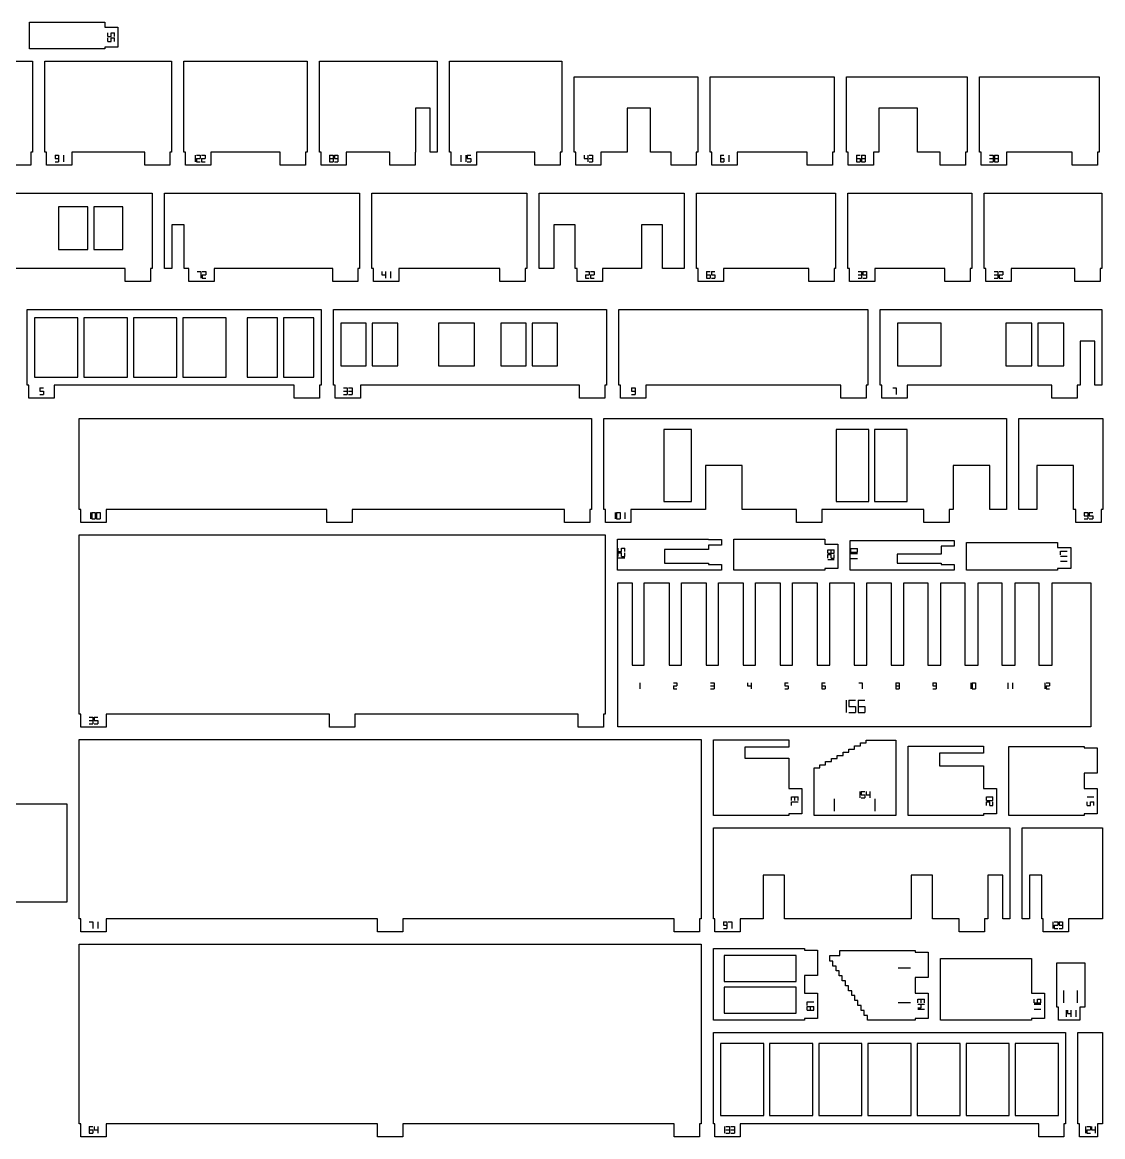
# Model space of a CAD drawing. Header units: millimetres. Extents: x 8 to 598, y 8 to 293.
# Drawn here: x 335.8 to 598.5, y 8 to 278.9 of the extents above; entities that cross this region are included whole.
import ezdxf

# ---------------------------------------------------------------- set-up
doc = ezdxf.new("R2010")
doc.units = ezdxf.units.MM
for name, color, linetype in [('CUT', 1, 'Continuous'), ('ENGRAVE', 5, 'Continuous'), ('LABELS', 8, 'Continuous')]:
    doc.layers.add(name, color=color, linetype=linetype)

msp = doc.modelspace()

# ---------------------------------------------------------------- linework, layer by layer
at = {"layer": 'CUT'}
for points in [[(355.91, 272.42), (337.6, 272.42), (337.6, 278.87), (355.91, 278.87), (355.91, 277.67), (359.09, 277.67), (359.09, 272.82), (355.91, 272.82)], [(338.34, 269.42), (338.34, 247.3), (337.94, 247.3), (337.94, 244.12), (331.79, 244.12), (331.79, 247.3), (317.44, 247.3), (317.44, 244.12), (311.29, 244.12), (311.29, 247.3), (310.25, 247.3), (310.25, 257.97), (307.51, 257.97), (307.51, 247.3), (305.76, 247.3), (305.76, 269.42)], [(341.34, 269.42), (372.13, 269.42), (372.13, 247.3), (371.73, 247.3), (371.73, 244.12), (365.58, 244.12), (365.58, 247.3), (347.89, 247.3), (347.89, 244.12), (341.74, 244.12), (341.74, 247.3), (341.34, 247.3)], [(375.13, 269.42), (405.04, 269.42), (405.04, 247.3), (404.64, 247.3), (404.64, 244.12), (398.49, 244.12), (398.49, 247.3), (381.68, 247.3), (381.68, 244.12), (375.53, 244.12), (375.53, 247.3), (375.13, 247.3)], [(436.7, 269.42), (436.7, 247.3), (434.95, 247.3), (434.95, 257.97), (431.37, 257.97), (431.37, 247.3), (431.29, 247.3), (431.29, 244.12), (425.14, 244.12), (425.14, 247.3), (414.59, 247.3), (414.59, 244.12), (408.44, 244.12), (408.44, 247.3), (408.04, 247.3), (408.04, 269.42)], [(439.7, 269.42), (466.95, 269.42), (466.95, 247.3), (466.55, 247.3), (466.55, 244.12), (460.4, 244.12), (460.4, 247.3), (446.25, 247.3), (446.25, 244.12), (440.1, 244.12), (440.1, 247.3), (439.7, 247.3)], [(500.07, 265.61), (500.07, 247.3), (499.67, 247.3), (499.67, 244.12), (493.52, 244.12), (493.52, 247.3), (488.53, 247.3), (488.53, 257.97), (482.83, 257.97), (482.83, 247.3), (476.5, 247.3), (476.5, 244.12), (470.35, 244.12), (470.35, 247.3), (469.95, 247.3), (469.95, 265.61)], [(503.07, 265.61), (533.19, 265.61), (533.19, 247.3), (532.79, 247.3), (532.79, 244.12), (526.64, 244.12), (526.64, 247.3), (509.62, 247.3), (509.62, 244.12), (503.47, 244.12), (503.47, 247.3), (503.07, 247.3)], [(565.52, 265.61), (565.52, 247.3), (565.12, 247.3), (565.12, 244.12), (558.97, 244.12), (558.97, 247.3), (553.44, 247.3), (553.44, 257.97), (544.01, 257.97), (544.01, 247.3), (542.74, 247.3), (542.74, 244.12), (536.59, 244.12), (536.59, 247.3), (536.19, 247.3), (536.19, 265.61)], [(568.52, 265.61), (597.57, 265.61), (597.57, 247.3), (597.17, 247.3), (597.17, 244.12), (591.02, 244.12), (591.02, 247.3), (575.07, 247.3), (575.07, 244.12), (568.92, 244.12), (568.92, 247.3), (568.52, 247.3)], [(367.42, 237.31), (367.42, 219), (367.02, 219), (367.02, 215.83), (360.87, 215.83), (360.87, 219), (316.11, 219), (316.11, 215.83), (309.96, 215.83), (309.96, 219), (309.56, 219), (309.56, 237.31)], [(417.83, 237.31), (417.83, 219), (417.43, 219), (417.43, 215.83), (411.28, 215.83), (411.28, 219), (382.49, 219), (382.49, 215.83), (376.34, 215.83), (376.34, 219), (375.17, 219), (375.17, 229.67), (372.17, 229.67), (372.17, 219), (370.42, 219), (370.42, 237.31)], [(420.83, 237.31), (458.44, 237.31), (458.44, 219), (458.04, 219), (458.04, 215.83), (451.89, 215.83), (451.89, 219), (427.38, 219), (427.38, 215.83), (421.23, 215.83), (421.23, 219), (420.83, 219)], [(461.44, 237.31), (496.7, 237.31), (496.7, 219), (491.49, 219), (491.49, 229.67), (486.32, 229.67), (486.32, 219), (476.84, 219), (476.84, 215.83), (470.69, 215.83), (470.69, 219), (470.22, 219), (470.22, 229.67), (465.05, 229.67), (465.05, 219), (461.44, 219)], [(499.7, 237.31), (533.54, 237.31), (533.54, 219), (533.14, 219), (533.14, 215.83), (526.99, 215.83), (526.99, 219), (506.25, 219), (506.25, 215.83), (500.1, 215.83), (500.1, 219), (499.7, 219)], [(536.54, 237.31), (566.66, 237.31), (566.66, 219), (566.26, 219), (566.26, 215.83), (560.11, 215.83), (560.11, 219), (543.09, 219), (543.09, 215.83), (536.94, 215.83), (536.94, 219), (536.54, 219)], [(569.66, 237.31), (598.27, 237.31), (598.27, 219), (597.87, 219), (597.87, 215.83), (591.72, 215.83), (591.72, 219), (576.21, 219), (576.21, 215.83), (570.06, 215.83), (570.06, 219), (569.66, 219)], [(351.73, 234), (344.62, 234), (344.62, 223.65), (351.73, 223.65)], [(360.29, 234), (353.18, 234), (353.18, 223.65), (360.29, 223.65)], [(408.48, 209.02), (408.48, 190.7), (408.08, 190.7), (408.08, 187.53), (401.93, 187.53), (401.93, 190.7), (343.6, 190.7), (343.6, 187.53), (337.45, 187.53), (337.45, 190.7), (337.05, 190.7), (337.05, 209.02)], [(477.85, 209.02), (477.85, 190.7), (477.45, 190.7), (477.45, 187.53), (471.3, 187.53), (471.3, 190.7), (418.03, 190.7), (418.03, 187.53), (411.88, 187.53), (411.88, 190.7), (411.48, 190.7), (411.48, 209.02)], [(480.85, 209.02), (541.38, 209.02), (541.38, 190.7), (540.98, 190.7), (540.98, 187.53), (534.83, 187.53), (534.83, 190.7), (487.4, 190.7), (487.4, 187.53), (481.25, 187.53), (481.25, 190.7), (480.85, 190.7)], [(598.26, 209.02), (598.26, 190.7), (596.51, 190.7), (596.51, 201.37), (592.94, 201.37), (592.94, 190.7), (592.22, 190.7), (592.22, 187.53), (586.07, 187.53), (586.07, 190.7), (550.93, 190.7), (550.93, 187.53), (544.78, 187.53), (544.78, 190.7), (544.38, 190.7), (544.38, 209.02)], [(349.36, 207.07), (338.8, 207.07), (338.8, 192.65), (349.36, 192.65)], [(361.37, 192.65), (361.37, 207.07), (350.81, 207.07), (350.81, 192.65)], [(373.38, 192.65), (373.38, 207.07), (362.82, 207.07), (362.82, 192.65)], [(385.39, 207.07), (374.83, 207.07), (374.83, 192.65), (385.39, 192.65)], [(397.87, 192.65), (397.87, 207.07), (390.46, 207.07), (390.46, 192.65)], [(406.73, 192.65), (406.73, 207.07), (399.32, 207.07), (399.32, 192.65)], [(419.44, 205.7), (413.23, 205.7), (413.23, 195.35), (419.44, 195.35)], [(427.1, 205.7), (420.89, 205.7), (420.89, 195.35), (427.1, 195.35)], [(445.72, 205.7), (436.96, 205.7), (436.96, 195.35), (445.72, 195.35)], [(458.3, 195.35), (458.3, 205.7), (452.12, 205.7), (452.12, 195.35)], [(465.93, 195.35), (465.93, 205.7), (459.75, 205.7), (459.75, 195.35)], [(559.21, 205.7), (548.59, 205.7), (548.59, 195.35), (559.21, 195.35)], [(581.23, 205.7), (574.92, 205.7), (574.92, 195.35), (581.23, 195.35)], [(588.99, 205.7), (582.68, 205.7), (582.68, 195.35), (588.99, 195.35)], [(474.21, 182.58), (474.21, 160.45), (473.81, 160.45), (473.81, 157.28), (467.66, 157.28), (467.66, 160.45), (415.98, 160.45), (415.98, 157.28), (409.83, 157.28), (409.83, 160.45), (356.22, 160.45), (356.22, 157.28), (350.07, 157.28), (350.07, 160.45), (349.67, 160.45), (349.67, 182.58)], [(575.06, 160.45), (570.99, 160.45), (570.99, 171.12), (562.09, 171.12), (562.09, 160.45), (561.12, 160.45), (561.12, 157.28), (554.97, 157.28), (554.97, 160.45), (530.18, 160.45), (530.18, 157.28), (524.03, 157.28), (524.03, 160.45), (510.78, 160.45), (510.78, 171.12), (501.87, 171.12), (501.87, 160.45), (483.76, 160.45), (483.76, 157.28), (477.61, 157.28), (477.61, 160.45), (477.21, 160.45), (477.21, 182.58), (575.06, 182.58)], [(578.06, 182.58), (598.46, 182.58), (598.46, 160.45), (598.06, 160.45), (598.06, 157.28), (591.91, 157.28), (591.91, 160.45), (591.38, 160.45), (591.38, 171.12), (582.47, 171.12), (582.47, 160.45), (578.06, 160.45)], [(491.81, 179.93), (491.81, 162.41), (498.46, 162.41), (498.46, 179.93)], [(541.57, 179.93), (533.64, 179.93), (533.64, 162.41), (541.57, 162.41)], [(550.94, 179.93), (543.02, 179.93), (543.02, 162.41), (550.94, 162.41)], [(477.48, 154.28), (477.48, 110.69), (477.08, 110.69), (477.08, 107.52), (470.93, 107.52), (470.93, 110.69), (416.65, 110.69), (416.65, 107.52), (410.5, 107.52), (410.5, 110.69), (356.22, 110.69), (356.22, 107.52), (350.07, 107.52), (350.07, 110.69), (349.67, 110.69), (349.67, 154.28)], [(502.61, 145.72), (502.61, 145.67), (480.48, 145.67), (480.48, 153.2), (502.61, 153.2), (502.61, 153.15), (505.78, 153.15), (505.78, 151.8), (502.61, 151.8), (502.61, 150.69), (491.94, 150.69), (491.94, 147.42), (502.61, 147.42), (502.61, 147.07), (505.78, 147.07), (505.78, 145.72)], [(530.9, 145.67), (508.78, 145.67), (508.78, 153.2), (530.9, 153.2), (530.9, 152), (534.08, 152), (534.08, 146.07), (530.9, 146.07)], [(559.2, 145.72), (559.2, 145.67), (537.08, 145.67), (537.08, 152.94), (559.2, 152.94), (559.2, 152.89), (562.37, 152.89), (562.37, 151.54), (559.2, 151.54), (559.2, 149.63), (548.53, 149.63), (548.53, 147.42), (559.2, 147.42), (559.2, 147.07), (562.37, 147.07), (562.37, 145.72)], [(587.49, 145.67), (565.37, 145.67), (565.37, 152.4), (587.49, 152.4), (587.49, 151.2), (590.67, 151.2), (590.67, 146.07), (587.49, 146.07)], [(496.03, 142.59), (502.06, 142.59), (502.06, 122.59), (505.06, 122.59), (505.06, 142.59), (511.05, 142.59), (511.05, 122.59), (514.07, 122.59), (514.07, 142.59), (520.03, 142.59), (520.03, 122.59), (523.08, 122.59), (523.08, 142.59), (529.02, 142.59), (529.02, 122.59), (532.1, 122.59), (532.1, 142.59), (538.01, 142.59), (538.01, 122.59), (541.11, 122.59), (541.11, 142.59), (547, 142.59), (547, 122.59), (550.12, 122.59), (550.12, 142.59), (555.98, 142.59), (555.98, 122.59), (559.13, 122.59), (559.13, 142.59), (564.97, 142.59), (564.97, 122.59), (568.15, 122.59), (568.15, 142.59), (573.96, 142.59), (573.96, 122.59), (577.16, 122.59), (577.16, 142.59), (582.93, 142.59), (582.93, 122.59), (586.18, 122.59), (586.18, 142.59), (595.56, 142.59), (595.56, 107.59), (480.56, 107.59), (480.56, 142.59), (484.11, 142.59), (484.11, 122.59), (487.01, 122.59), (487.01, 142.59), (493.08, 142.59), (493.08, 122.59), (496.03, 122.59)], [(500.81, 104.52), (500.81, 60.94), (500.41, 60.94), (500.41, 57.76), (494.26, 57.76), (494.26, 60.94), (428.31, 60.94), (428.31, 57.76), (422.16, 57.76), (422.16, 60.94), (356.22, 60.94), (356.22, 57.76), (350.07, 57.76), (350.07, 60.94), (349.67, 60.94), (349.67, 104.52)], [(503.81, 86.06), (503.81, 104.47), (522.12, 104.47), (522.12, 102.72), (511.45, 102.72), (511.45, 99.99), (522.12, 99.99), (522.12, 92.61), (525.29, 92.61), (525.29, 86.46), (522.12, 86.46), (522.12, 86.06)], [(529.7, 97.64), (529.7, 98.4), (531.11, 98.4), (531.11, 99.16), (532.52, 99.16), (532.52, 99.92), (533.93, 99.92), (533.93, 100.68), (535.33, 100.68), (535.33, 101.45), (536.74, 101.45), (536.74, 102.21), (538.15, 102.21), (538.15, 102.97), (539.56, 102.97), (539.56, 103.73), (540.97, 103.73), (540.97, 104.37), (548.16, 104.37), (548.16, 86.06), (528.29, 86.06), (528.29, 97.64)], [(551.16, 86.06), (551.16, 102.96), (569.47, 102.96), (569.47, 101.21), (558.8, 101.21), (558.8, 98.17), (569.47, 98.17), (569.47, 92.61), (572.64, 92.61), (572.64, 86.46), (569.47, 86.46), (569.47, 86.06)], [(575.64, 86.06), (575.64, 102.88), (593.96, 102.88), (593.96, 102.48), (597.13, 102.48), (597.13, 96.33), (593.96, 96.33), (593.96, 92.61), (597.13, 92.61), (597.13, 86.46), (593.96, 86.46), (593.96, 86.06)], [(575.89, 83.06), (575.89, 60.94), (574.14, 60.94), (574.14, 71.61), (570.56, 71.61), (570.56, 60.94), (569.75, 60.94), (569.75, 57.76), (563.6, 57.76), (563.6, 60.94), (557.09, 60.94), (557.09, 71.61), (551.91, 71.61), (551.91, 60.94), (521.12, 60.94), (521.12, 71.61), (515.95, 71.61), (515.95, 60.94), (510.36, 60.94), (510.36, 57.76), (504.21, 57.76), (504.21, 60.94), (503.81, 60.94), (503.81, 83.06)], [(578.89, 83.06), (598.42, 83.06), (598.42, 60.94), (590.16, 60.94), (590.16, 57.76), (584.01, 57.76), (584.01, 60.94), (583.65, 60.94), (583.65, 71.61), (580.64, 71.61), (580.64, 60.94), (578.89, 60.94)], [(500.81, 54.76), (500.81, 11.17), (500.41, 11.17), (500.41, 8), (494.26, 8), (494.26, 11.17), (428.31, 11.17), (428.31, 8), (422.16, 8), (422.16, 11.17), (356.22, 11.17), (356.22, 8), (350.07, 8), (350.07, 11.17), (349.67, 11.17), (349.67, 54.76)], [(503.81, 53.76), (525.93, 53.76), (525.93, 53.36), (529.1, 53.36), (529.1, 47.21), (525.93, 47.21), (525.93, 42.85), (529.1, 42.85), (529.1, 36.7), (525.93, 36.7), (525.93, 36.3), (503.81, 36.3)], [(506.46, 45.76), (523.98, 45.76), (523.98, 52.01), (506.46, 52.01)], [(540.48, 38.69), (539.72, 38.69), (539.72, 39.89), (538.96, 39.89), (538.96, 41.09), (538.2, 41.09), (538.2, 42.29), (537.44, 42.29), (537.44, 43.49), (536.67, 43.49), (536.67, 44.69), (535.91, 44.69), (535.91, 45.89), (535.15, 45.89), (535.15, 47.09), (534.39, 47.09), (534.39, 48.29), (533.63, 48.29), (533.63, 49.48), (532.86, 49.48), (532.86, 50.68), (532.1, 50.68), (532.1, 52.03), (534.52, 52.03), (534.52, 53.23), (552.83, 53.23), (552.83, 52.83), (556, 52.83), (556, 46.68), (552.83, 46.68), (552.83, 42.85), (556, 42.85), (556, 36.7), (552.83, 36.7), (552.83, 36.3), (541.25, 36.3), (541.25, 37.49), (540.48, 37.49)], [(581.12, 36.3), (559, 36.3), (559, 51.29), (581.12, 51.29), (581.12, 42.85), (584.3, 42.85), (584.3, 36.7), (581.12, 36.7)], [(592.91, 39.47), (592.91, 36.3), (587.7, 36.3), (587.7, 39.47), (587.3, 39.47), (587.3, 50.29), (594.11, 50.29), (594.11, 39.47)], [(506.46, 38.05), (523.98, 38.05), (523.98, 44.31), (506.46, 44.31)], [(589.44, 33.3), (589.44, 11.17), (589.04, 11.17), (589.04, 8), (582.89, 8), (582.89, 11.17), (510.36, 11.17), (510.36, 8), (504.21, 8), (504.21, 11.17), (503.81, 11.17), (503.81, 33.3)], [(592.44, 11.17), (592.44, 33.3), (598.38, 33.3), (598.38, 11.17), (597.18, 11.17), (597.18, 8), (592.84, 8), (592.84, 11.17)], [(516.05, 30.65), (505.56, 30.65), (505.56, 13.12), (516.05, 13.12)], [(527.99, 13.12), (527.99, 30.65), (517.5, 30.65), (517.5, 13.12)], [(539.93, 13.12), (539.93, 30.65), (529.44, 30.65), (529.44, 13.12)], [(551.87, 13.12), (551.87, 30.65), (541.38, 30.65), (541.38, 13.12)], [(563.81, 13.12), (563.81, 30.65), (553.32, 30.65), (553.32, 13.12)], [(575.75, 13.12), (575.75, 30.65), (565.26, 30.65), (565.26, 13.12)], [(587.69, 13.12), (587.69, 30.65), (577.2, 30.65), (577.2, 13.12)]]:
    msp.add_lwpolyline(points, close=True, dxfattribs=at)
msp.add_lwpolyline([(322.16, 88.88), (346.67, 88.88), (346.67, 65.02), (322.16, 65.02)], dxfattribs=at)
at = {"layer": 'ENGRAVE'}
for points in [[(533.3, 87.13), (533.3, 90.13)], [(543.15, 87.13), (543.15, 90.13)], [(551.75, 48.96), (548.75, 48.96)], [(589.04, 40.55), (589.04, 43.55)], [(592.37, 40.55), (592.37, 43.55)], [(551.75, 40.57), (548.75, 40.57)]]:
    msp.add_lwpolyline(points, dxfattribs=at)
at = {"layer": 'LABELS'}
for points in [[(356.63, 275.4), (356.63, 276.28)], [(356.63, 275.4), (357.43, 275.4)], [(356.63, 274.2), (356.63, 275.08)], [(356.63, 274.2), (357.43, 274.2)], [(357.43, 275.4), (357.43, 276.28)], [(357.43, 276.28), (358.23, 276.28)], [(357.43, 274.2), (357.43, 275.08)], [(357.43, 275.08), (358.23, 275.08)], [(358.23, 275.4), (358.23, 276.28)], [(358.23, 274.2), (358.23, 275.08)], [(343.78, 246.58), (344.66, 246.58)], [(343.78, 246.58), (343.78, 245.78)], [(344.66, 246.58), (344.66, 245.78)], [(345.86, 246.58), (345.86, 245.78)], [(377.85, 246.58), (377.85, 245.78)], [(378.17, 246.58), (379.05, 246.58)], [(379.05, 246.58), (379.05, 245.78)], [(379.37, 246.58), (380.25, 246.58)], [(380.25, 246.58), (380.25, 245.78)], [(410.48, 246.58), (411.36, 246.58)], [(410.48, 246.58), (410.48, 245.78)], [(411.36, 246.58), (411.36, 245.78)], [(411.68, 246.58), (412.56, 246.58)], [(411.68, 246.58), (411.68, 245.78)], [(412.56, 246.58), (412.56, 245.78)], [(442.42, 246.58), (442.42, 245.78)], [(443.62, 246.58), (443.62, 245.78)], [(443.94, 246.58), (444.82, 246.58)], [(443.94, 246.58), (443.94, 245.78)], [(472.39, 246.58), (472.39, 245.78)], [(473.27, 246.58), (473.27, 245.78)], [(473.59, 246.58), (474.47, 246.58)], [(474.47, 246.58), (474.47, 245.78)], [(505.51, 246.58), (506.39, 246.58)], [(505.51, 246.58), (505.51, 245.78)], [(507.59, 246.58), (507.59, 245.78)], [(538.63, 246.58), (539.51, 246.58)], [(538.63, 246.58), (538.63, 245.78)], [(539.83, 246.58), (540.71, 246.58)], [(539.83, 246.58), (539.83, 245.78)], [(540.71, 246.58), (540.71, 245.78)], [(570.95, 246.58), (571.83, 246.58)], [(571.83, 246.58), (571.83, 245.78)], [(572.15, 246.58), (573.03, 246.58)], [(572.15, 246.58), (572.15, 245.78)], [(573.03, 246.58), (573.03, 245.78)], [(343.78, 245.78), (344.66, 245.78)], [(343.78, 244.98), (344.66, 244.98)], [(344.66, 245.78), (344.66, 244.98)], [(345.86, 245.78), (345.86, 244.98)], [(377.85, 245.78), (377.85, 244.98)], [(378.17, 245.78), (379.05, 245.78)], [(378.17, 245.78), (378.17, 244.98)], [(378.17, 244.98), (379.05, 244.98)], [(379.37, 245.78), (380.25, 245.78)], [(379.37, 245.78), (379.37, 244.98)], [(379.37, 244.98), (380.25, 244.98)], [(410.48, 245.78), (410.48, 244.98)], [(410.48, 245.78), (411.36, 245.78)], [(410.48, 244.98), (411.36, 244.98)], [(411.36, 245.78), (411.36, 244.98)], [(411.68, 245.78), (412.56, 245.78)], [(411.68, 244.98), (412.56, 244.98)], [(412.56, 245.78), (412.56, 244.98)], [(442.42, 245.78), (442.42, 244.98)], [(443.62, 245.78), (443.62, 244.98)], [(443.94, 245.78), (444.82, 245.78)], [(443.94, 244.98), (444.82, 244.98)], [(444.82, 245.78), (444.82, 244.98)], [(472.39, 245.78), (473.27, 245.78)], [(473.27, 245.78), (473.27, 244.98)], [(473.59, 245.78), (474.47, 245.78)], [(473.59, 244.98), (474.47, 244.98)], [(474.47, 245.78), (474.47, 244.98)], [(505.51, 245.78), (506.39, 245.78)], [(505.51, 245.78), (505.51, 244.98)], [(505.51, 244.98), (506.39, 244.98)], [(506.39, 245.78), (506.39, 244.98)], [(507.59, 245.78), (507.59, 244.98)], [(538.63, 245.78), (539.51, 245.78)], [(538.63, 245.78), (538.63, 244.98)], [(538.63, 244.98), (539.51, 244.98)], [(539.51, 245.78), (539.51, 244.98)], [(539.83, 245.78), (539.83, 244.98)], [(539.83, 245.78), (540.71, 245.78)], [(539.83, 244.98), (540.71, 244.98)], [(540.71, 245.78), (540.71, 244.98)], [(570.95, 245.78), (571.83, 245.78)], [(570.95, 244.98), (571.83, 244.98)], [(571.83, 245.78), (571.83, 244.98)], [(572.15, 245.78), (572.15, 244.98)], [(572.15, 245.78), (573.03, 245.78)], [(572.15, 244.98), (573.03, 244.98)], [(573.03, 245.78), (573.03, 244.98)], [(378.37, 218.29), (379.25, 218.29)], [(379.25, 218.29), (379.25, 217.49)], [(379.25, 217.49), (379.25, 216.69)], [(379.57, 218.29), (380.45, 218.29)], [(379.57, 217.49), (380.45, 217.49)], [(379.57, 217.49), (379.57, 216.69)], [(380.45, 218.29), (380.45, 217.49)], [(423.26, 218.29), (423.26, 217.49)], [(423.26, 217.49), (424.14, 217.49)], [(424.14, 218.29), (424.14, 217.49)], [(424.14, 217.49), (424.14, 216.69)], [(425.34, 218.29), (425.34, 217.49)], [(425.34, 217.49), (425.34, 216.69)], [(472.72, 218.29), (473.6, 218.29)], [(472.72, 217.49), (473.6, 217.49)], [(472.72, 217.49), (472.72, 216.69)], [(473.6, 218.29), (473.6, 217.49)], [(473.92, 218.29), (474.8, 218.29)], [(473.92, 217.49), (474.8, 217.49)], [(473.92, 217.49), (473.92, 216.69)], [(474.8, 218.29), (474.8, 217.49)], [(502.13, 218.29), (503.01, 218.29)], [(502.13, 218.29), (502.13, 217.49)], [(502.13, 217.49), (503.01, 217.49)], [(502.13, 217.49), (502.13, 216.69)], [(503.01, 217.49), (503.01, 216.69)], [(503.33, 218.29), (504.21, 218.29)], [(503.33, 218.29), (503.33, 217.49)], [(503.33, 217.49), (504.21, 217.49)], [(504.21, 217.49), (504.21, 216.69)], [(538.98, 218.29), (539.86, 218.29)], [(538.98, 217.49), (539.86, 217.49)], [(539.86, 218.29), (539.86, 217.49)], [(539.86, 217.49), (539.86, 216.69)], [(540.18, 218.29), (541.06, 218.29)], [(540.18, 218.29), (540.18, 217.49)], [(540.18, 217.49), (541.06, 217.49)], [(541.06, 218.29), (541.06, 217.49)], [(541.06, 217.49), (541.06, 216.69)], [(572.1, 218.29), (572.98, 218.29)], [(572.1, 217.49), (572.98, 217.49)], [(572.98, 218.29), (572.98, 217.49)], [(572.98, 217.49), (572.98, 216.69)], [(573.3, 218.29), (574.18, 218.29)], [(573.3, 217.49), (574.18, 217.49)], [(573.3, 217.49), (573.3, 216.69)], [(574.18, 218.29), (574.18, 217.49)], [(379.57, 216.69), (380.45, 216.69)], [(472.72, 216.69), (473.6, 216.69)], [(473.92, 216.69), (474.8, 216.69)], [(502.13, 216.69), (503.01, 216.69)], [(503.33, 216.69), (504.21, 216.69)], [(538.98, 216.69), (539.86, 216.69)], [(540.18, 216.69), (541.06, 216.69)], [(572.1, 216.69), (572.98, 216.69)], [(573.3, 216.69), (574.18, 216.69)], [(340.08, 189.99), (340.96, 189.99)], [(340.08, 189.99), (340.08, 189.19)], [(413.91, 189.99), (414.79, 189.99)], [(414.79, 189.99), (414.79, 189.19)], [(415.11, 189.99), (415.99, 189.99)], [(415.99, 189.99), (415.99, 189.19)], [(483.89, 189.99), (484.77, 189.99)], [(483.89, 189.99), (483.89, 189.19)], [(484.77, 189.99), (484.77, 189.19)], [(547.41, 189.99), (548.29, 189.99)], [(548.29, 189.99), (548.29, 189.19)], [(340.08, 189.19), (340.96, 189.19)], [(340.08, 188.39), (340.96, 188.39)], [(340.96, 189.19), (340.96, 188.39)], [(413.91, 189.19), (414.79, 189.19)], [(413.91, 188.39), (414.79, 188.39)], [(414.79, 189.19), (414.79, 188.39)], [(415.11, 189.19), (415.99, 189.19)], [(415.11, 188.39), (415.99, 188.39)], [(415.99, 189.19), (415.99, 188.39)], [(483.89, 189.19), (484.77, 189.19)], [(483.89, 188.39), (484.77, 188.39)], [(484.77, 189.19), (484.77, 188.39)], [(548.29, 189.19), (548.29, 188.39)], [(352.38, 159.74), (352.38, 158.94)], [(352.38, 158.94), (352.38, 158.14)], [(352.7, 159.74), (353.58, 159.74)], [(352.7, 159.74), (352.7, 158.94)], [(352.7, 158.94), (352.7, 158.14)], [(352.7, 158.14), (353.58, 158.14)], [(353.58, 159.74), (353.58, 158.94)], [(353.58, 158.94), (353.58, 158.14)], [(353.9, 159.74), (354.78, 159.74)], [(353.9, 159.74), (353.9, 158.94)], [(353.9, 158.94), (353.9, 158.14)], [(353.9, 158.14), (354.78, 158.14)], [(354.78, 159.74), (354.78, 158.94)], [(354.78, 158.94), (354.78, 158.14)], [(479.92, 159.74), (479.92, 158.94)], [(479.92, 158.94), (479.92, 158.14)], [(480.24, 159.74), (481.12, 159.74)], [(480.24, 159.74), (480.24, 158.94)], [(480.24, 158.94), (480.24, 158.14)], [(480.24, 158.14), (481.12, 158.14)], [(481.12, 159.74), (481.12, 158.94)], [(481.12, 158.94), (481.12, 158.14)], [(482.32, 159.74), (482.32, 158.94)], [(482.32, 158.94), (482.32, 158.14)], [(593.94, 159.74), (594.82, 159.74)], [(593.94, 159.74), (593.94, 158.94)], [(593.94, 158.94), (594.82, 158.94)], [(593.94, 158.14), (594.82, 158.14)], [(594.82, 159.74), (594.82, 158.94)], [(594.82, 158.94), (594.82, 158.14)], [(595.14, 159.74), (596.02, 159.74)], [(595.14, 159.74), (595.14, 158.94)], [(595.14, 158.94), (596.02, 158.94)], [(595.14, 158.14), (596.02, 158.14)], [(596.02, 158.94), (596.02, 158.14)], [(480.66, 150.2), (480.66, 151.08)], [(480.66, 150.2), (481.46, 150.2)], [(480.66, 149), (480.66, 149.88)], [(480.66, 149.88), (481.46, 149.88)], [(481.46, 150.2), (481.46, 151.08)], [(481.46, 151.08), (482.26, 151.08)], [(481.46, 149), (481.46, 149.88)], [(481.46, 149), (482.26, 149)], [(482.26, 150.2), (482.26, 151.08)], [(482.26, 149), (482.26, 149.88)], [(531.61, 149.8), (531.61, 150.68)], [(531.61, 150.68), (532.41, 150.68)], [(531.61, 149.8), (532.41, 149.8)], [(531.61, 148.6), (531.61, 149.48)], [(531.61, 149.48), (532.41, 149.48)], [(532.41, 150.68), (533.21, 150.68)], [(532.41, 149.8), (532.41, 150.68)], [(532.41, 149.8), (533.21, 149.8)], [(532.41, 148.6), (532.41, 149.48)], [(533.21, 149.8), (533.21, 150.68)], [(533.21, 148.6), (533.21, 149.48)], [(537.25, 150.06), (537.25, 150.94)], [(537.25, 150.94), (538.05, 150.94)], [(537.25, 150.06), (538.05, 150.06)], [(537.25, 149.74), (538.05, 149.74)], [(538.05, 150.94), (538.85, 150.94)], [(538.05, 150.06), (538.85, 150.06)], [(538.05, 149.74), (538.85, 149.74)], [(538.85, 150.06), (538.85, 150.94)], [(588.21, 149.4), (588.21, 150.28)], [(588.21, 150.28), (589.01, 150.28)], [(588.21, 149.08), (589.01, 149.08)], [(589.01, 150.28), (589.81, 150.28)], [(589.01, 149.08), (589.81, 149.08)], [(480.66, 148.68), (481.46, 148.68)], [(481.46, 148.68), (482.26, 148.68)], [(531.61, 148.28), (532.41, 148.28)], [(532.41, 148.6), (533.21, 148.6)], [(532.41, 148.28), (533.21, 148.28)], [(537.25, 148.54), (538.05, 148.54)], [(538.05, 148.54), (538.85, 148.54)], [(588.21, 147.88), (589.01, 147.88)], [(589.01, 147.88), (589.81, 147.88)], [(485.97, 118.34), (485.97, 117.59)], [(485.97, 117.59), (485.97, 116.84)], [(494.15, 118.34), (494.97, 118.34)], [(494.15, 117.59), (494.97, 117.59)], [(494.15, 117.59), (494.15, 116.84)], [(494.15, 116.84), (494.97, 116.84)], [(494.97, 118.34), (494.97, 117.59)], [(503.15, 118.34), (503.97, 118.34)], [(503.15, 117.59), (503.97, 117.59)], [(503.15, 116.84), (503.97, 116.84)], [(503.97, 118.34), (503.97, 117.59)], [(503.97, 117.59), (503.97, 116.84)], [(512.15, 118.34), (512.15, 117.59)], [(512.15, 117.59), (512.97, 117.59)], [(512.97, 118.34), (512.97, 117.59)], [(512.97, 117.59), (512.97, 116.84)], [(521.15, 118.34), (521.97, 118.34)], [(521.15, 118.34), (521.15, 117.59)], [(521.15, 117.59), (521.97, 117.59)], [(521.15, 116.84), (521.97, 116.84)], [(521.97, 117.59), (521.97, 116.84)], [(530.15, 118.34), (530.97, 118.34)], [(530.15, 118.34), (530.15, 117.59)], [(530.15, 117.59), (530.97, 117.59)], [(530.15, 117.59), (530.15, 116.84)], [(530.15, 116.84), (530.97, 116.84)], [(530.97, 117.59), (530.97, 116.84)], [(539.15, 118.34), (539.97, 118.34)], [(539.97, 118.34), (539.97, 117.59)], [(539.97, 117.59), (539.97, 116.84)], [(548.15, 118.34), (548.97, 118.34)], [(548.15, 118.34), (548.15, 117.59)], [(548.15, 117.59), (548.15, 116.84)], [(548.15, 117.59), (548.97, 117.59)], [(548.15, 116.84), (548.97, 116.84)], [(548.97, 118.34), (548.97, 117.59)], [(548.97, 117.59), (548.97, 116.84)], [(557.15, 118.34), (557.97, 118.34)], [(557.15, 118.34), (557.15, 117.59)], [(557.15, 117.59), (557.97, 117.59)], [(557.15, 116.84), (557.97, 116.84)], [(557.97, 118.34), (557.97, 117.59)], [(557.97, 117.59), (557.97, 116.84)], [(566.41, 118.34), (566.41, 117.59)], [(566.41, 117.59), (566.41, 116.84)], [(566.71, 118.34), (567.53, 118.34)], [(566.71, 118.34), (566.71, 117.59)], [(566.71, 117.59), (566.71, 116.84)], [(566.71, 116.84), (567.53, 116.84)], [(567.53, 118.34), (567.53, 117.59)], [(567.53, 117.59), (567.53, 116.84)], [(575.41, 118.34), (575.41, 117.59)], [(575.41, 117.59), (575.41, 116.84)], [(576.53, 118.34), (576.53, 117.59)], [(576.53, 117.59), (576.53, 116.84)], [(584.41, 118.34), (584.41, 117.59)], [(584.41, 117.59), (584.41, 116.84)], [(584.71, 118.34), (585.53, 118.34)], [(584.71, 117.59), (585.53, 117.59)], [(584.71, 117.59), (584.71, 116.84)], [(584.71, 116.84), (585.53, 116.84)], [(585.53, 118.34), (585.53, 117.59)], [(536.13, 114.09), (536.13, 112.59)], [(536.73, 114.09), (538.38, 114.09)], [(536.73, 114.09), (536.73, 112.59)], [(538.98, 114.09), (540.63, 114.09)], [(538.98, 114.09), (538.98, 112.59)], [(536.13, 112.59), (536.13, 111.09)], [(536.73, 112.59), (538.38, 112.59)], [(536.73, 111.09), (538.38, 111.09)], [(538.38, 112.59), (538.38, 111.09)], [(538.98, 112.59), (540.63, 112.59)], [(538.98, 112.59), (538.98, 111.09)], [(538.98, 111.09), (540.63, 111.09)], [(540.63, 112.59), (540.63, 111.09)], [(352.1, 109.98), (352.98, 109.98)], [(352.1, 109.18), (352.98, 109.18)], [(352.1, 108.38), (352.98, 108.38)], [(352.98, 109.98), (352.98, 109.18)], [(352.98, 109.18), (352.98, 108.38)], [(353.3, 109.98), (354.18, 109.98)], [(353.3, 109.98), (353.3, 109.18)], [(353.3, 109.18), (354.18, 109.18)], [(353.3, 108.38), (354.18, 108.38)], [(354.18, 109.18), (354.18, 108.38)], [(522.83, 89.69), (522.83, 90.57)], [(522.83, 90.57), (523.63, 90.57)], [(523.63, 89.69), (523.63, 90.57)], [(523.63, 90.57), (524.43, 90.57)], [(524.43, 89.69), (524.43, 90.57)], [(539.44, 91.93), (539.44, 91.13)], [(539.44, 91.13), (539.44, 90.33)], [(539.76, 91.93), (540.64, 91.93)], [(539.76, 91.93), (539.76, 91.13)], [(539.76, 91.13), (540.64, 91.13)], [(539.76, 90.33), (540.64, 90.33)], [(540.64, 91.13), (540.64, 90.33)], [(540.96, 91.93), (540.96, 91.13)], [(540.96, 91.13), (541.84, 91.13)], [(541.84, 91.93), (541.84, 91.13)], [(541.84, 91.13), (541.84, 90.33)], [(570.18, 89.69), (570.18, 90.57)], [(570.18, 90.57), (570.98, 90.57)], [(570.18, 89.69), (570.98, 89.69)], [(570.98, 90.57), (571.78, 90.57)], [(570.98, 89.69), (571.78, 89.69)], [(571.78, 89.69), (571.78, 90.57)], [(594.67, 90.57), (595.47, 90.57)], [(595.47, 90.57), (596.27, 90.57)], [(522.83, 88.49), (522.83, 89.37)], [(522.83, 89.37), (523.63, 89.37)], [(523.63, 89.37), (524.43, 89.37)], [(570.18, 88.49), (570.18, 89.37)], [(570.18, 89.37), (570.98, 89.37)], [(570.98, 88.49), (570.98, 89.37)], [(570.98, 88.49), (571.78, 88.49)], [(571.78, 88.49), (571.78, 89.37)], [(594.67, 88.49), (594.67, 89.37)], [(594.67, 88.49), (595.47, 88.49)], [(595.47, 88.49), (595.47, 89.37)], [(595.47, 89.37), (596.27, 89.37)], [(596.27, 88.49), (596.27, 89.37)], [(352.1, 60.22), (352.98, 60.22)], [(352.98, 60.22), (352.98, 59.42)], [(354.18, 60.22), (354.18, 59.42)], [(506.24, 60.22), (507.12, 60.22)], [(506.24, 60.22), (506.24, 59.42)], [(507.12, 60.22), (507.12, 59.42)], [(507.44, 60.22), (508.32, 60.22)], [(508.32, 60.22), (508.32, 59.42)], [(586.32, 60.22), (586.32, 59.42)], [(586.64, 60.22), (587.52, 60.22)], [(587.52, 60.22), (587.52, 59.42)], [(587.84, 60.22), (588.72, 60.22)], [(587.84, 60.22), (587.84, 59.42)], [(588.72, 60.22), (588.72, 59.42)], [(352.98, 59.42), (352.98, 58.62)], [(354.18, 59.42), (354.18, 58.62)], [(506.24, 59.42), (507.12, 59.42)], [(506.24, 58.62), (507.12, 58.62)], [(507.12, 59.42), (507.12, 58.62)], [(508.32, 59.42), (508.32, 58.62)], [(586.32, 59.42), (586.32, 58.62)], [(586.64, 59.42), (587.52, 59.42)], [(586.64, 59.42), (586.64, 58.62)], [(586.64, 58.62), (587.52, 58.62)], [(587.84, 59.42), (588.72, 59.42)], [(587.84, 58.62), (588.72, 58.62)], [(588.72, 59.42), (588.72, 58.62)], [(526.64, 39.93), (526.64, 40.81)], [(526.64, 40.81), (527.44, 40.81)], [(527.44, 40.81), (528.24, 40.81)], [(553.54, 40.53), (553.54, 41.41)], [(553.54, 41.41), (554.34, 41.41)], [(554.34, 40.53), (554.34, 41.41)], [(554.34, 41.41), (555.14, 41.41)], [(555.14, 40.53), (555.14, 41.41)], [(581.83, 40.53), (581.83, 41.41)], [(582.63, 40.53), (582.63, 41.41)], [(582.63, 41.41), (583.43, 41.41)], [(583.43, 40.53), (583.43, 41.41)], [(526.64, 38.73), (526.64, 39.61)], [(526.64, 39.61), (527.44, 39.61)], [(526.64, 38.73), (527.44, 38.73)], [(527.44, 39.61), (528.24, 39.61)], [(527.44, 38.73), (527.44, 39.61)], [(527.44, 38.73), (528.24, 38.73)], [(528.24, 38.73), (528.24, 39.61)], [(553.54, 40.21), (554.34, 40.21)], [(553.54, 39.33), (554.34, 39.33)], [(553.54, 39.01), (554.34, 39.01)], [(554.34, 39.33), (554.34, 40.21)], [(554.34, 40.21), (555.14, 40.21)], [(554.34, 39.01), (555.14, 39.01)], [(581.83, 40.53), (582.63, 40.53)], [(581.83, 40.21), (582.63, 40.21)], [(581.83, 39.01), (582.63, 39.01)], [(582.63, 40.53), (583.43, 40.53)], [(582.63, 40.21), (583.43, 40.21)], [(582.63, 39.01), (583.43, 39.01)], [(589.54, 38.76), (589.54, 37.96)], [(589.54, 37.96), (589.54, 37.16)], [(589.86, 38.76), (589.86, 37.96)], [(589.86, 37.96), (590.74, 37.96)], [(590.74, 38.76), (590.74, 37.96)], [(590.74, 37.96), (590.74, 37.16)], [(591.94, 38.76), (591.94, 37.96)], [(591.94, 37.96), (591.94, 37.16)], [(352.1, 10.46), (352.98, 10.46)], [(352.1, 10.46), (352.1, 9.66)], [(352.1, 9.66), (352.98, 9.66)], [(352.1, 9.66), (352.1, 8.86)], [(352.1, 8.86), (352.98, 8.86)], [(352.98, 9.66), (352.98, 8.86)], [(353.3, 10.46), (353.3, 9.66)], [(353.3, 9.66), (354.18, 9.66)], [(354.18, 10.46), (354.18, 9.66)], [(354.18, 9.66), (354.18, 8.86)], [(506.52, 10.46), (506.52, 9.66)], [(506.52, 9.66), (506.52, 8.86)], [(506.84, 10.46), (507.72, 10.46)], [(506.84, 9.66), (507.72, 9.66)], [(506.84, 8.86), (507.72, 8.86)], [(507.72, 10.46), (507.72, 9.66)], [(507.72, 9.66), (507.72, 8.86)], [(508.04, 10.46), (508.92, 10.46)], [(508.04, 9.66), (508.92, 9.66)], [(508.04, 8.86), (508.92, 8.86)], [(508.92, 10.46), (508.92, 9.66)], [(508.92, 9.66), (508.92, 8.86)], [(594.25, 10.46), (594.25, 9.66)], [(594.25, 9.66), (594.25, 8.86)], [(594.57, 10.46), (595.45, 10.46)], [(594.57, 9.66), (595.45, 9.66)], [(594.57, 9.66), (594.57, 8.86)], [(594.57, 8.86), (595.45, 8.86)], [(595.45, 10.46), (595.45, 9.66)], [(595.77, 10.46), (595.77, 9.66)], [(595.77, 9.66), (596.65, 9.66)], [(596.65, 10.46), (596.65, 9.66)], [(596.65, 9.66), (596.65, 8.86)]]:
    msp.add_lwpolyline(points, dxfattribs=at)

doc.saveas('drawing.dxf')
